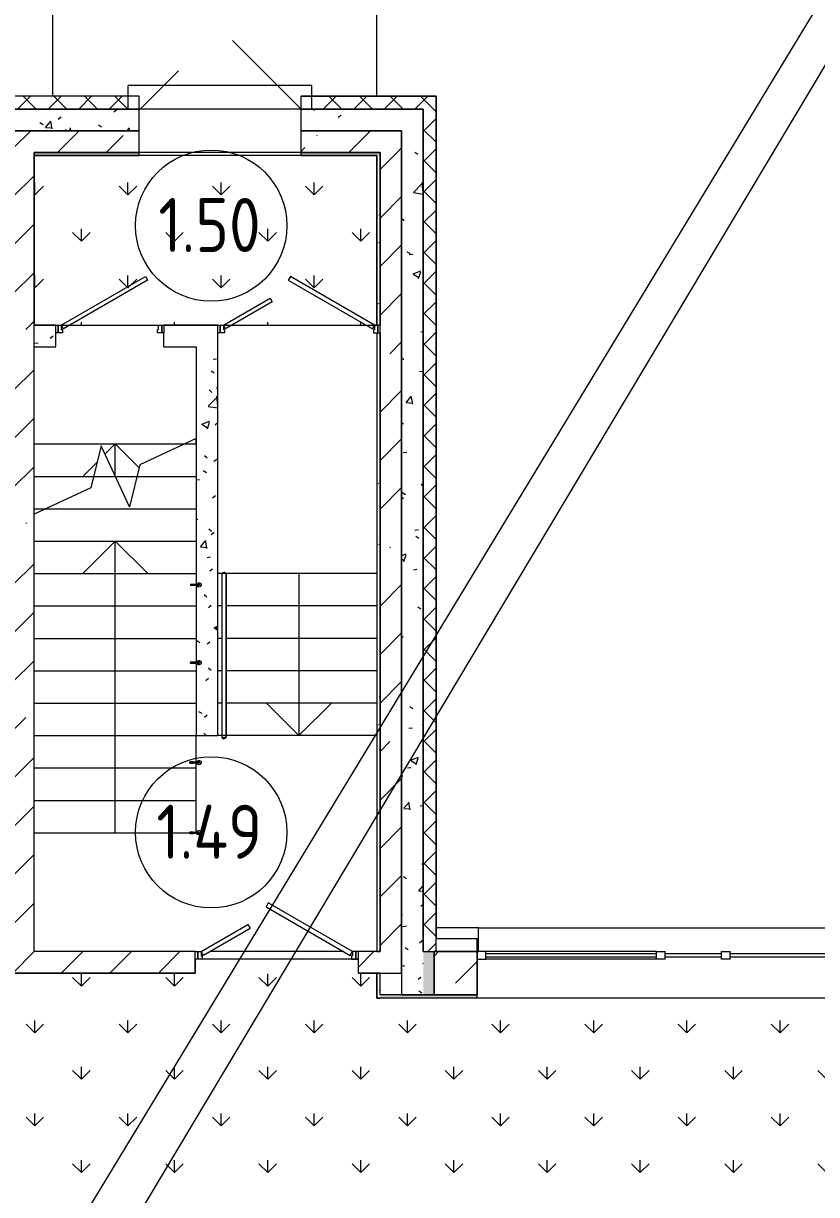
# Model space of a CAD drawing. Header units: millimetres. Extents: x -500089 to 1469082, y -290736 to 166440.
# Drawn here: x 1204454 to 1211794, y -14520 to -3677 of the extents above; entities that cross this region are included whole.
import ezdxf

# ---------------------------------------------------------------- set-up
doc = ezdxf.new("R2010")
doc.units = ezdxf.units.MM
for name, color, linetype, lineweight in [('Витраж', 7, 'Continuous', 0), ('Двери', 7, 'Continuous', 0), ('Лестницы', 7, 'Continuous', 0), ('Линии', 7, 'Continuous', 0), ('Марки помещений', 7, 'Continuous', 0), ('Несущие колонны', 7, 'Continuous', 0), ('Ограждение', 7, 'Continuous', 0), ('Панели витража', 7, 'Continuous', 0), ('Перекрытие', 7, 'Continuous', 0), ('Стены внутренние', 7, 'Continuous', 0), ('Стены несущие', 7, 'Continuous', 0), ('Стены отделка', 7, 'Continuous', 0), ('Стены штриховка', 7, 'Continuous', 0), ('Стрелки вверх', 7, 'Continuous', 0), ('экспертиза ДУ пояснения', 6, 'Continuous', 0), ('экспертиза условные обозначения', 1, 'Continuous', 0)]:
    doc.layers.add(name, color=color, linetype=linetype, lineweight=lineweight)
doc.styles.add('GOST Common_1', font='', dxfattribs={"width": 0.9, "height": 700})
doc.styles.get('GOST Common_1').set_extended_font_data('GOST Common')
pattern_1 = [(50, (0, 0), (728.7365, -63.7558), [76.2, -838.2]), (355, (0, 0), (-140.9716, 764.2276), [60.96, -670.56]), (100.451, (60.7, -5.3), (587.77, 700.4668), [64.76, -712.36]), (46.184, (0, 203.2), (1084.316, -168.171), [114.3, -1257.3]), (96.636, (90.4, 189.2), (949.61, 989.71), [97.14, -1068.54]), (351.184, (0, 203.2), (949.6206, 989.701), [91.44, -1005.84]), (21, (101.6, 152.4), (606.4579, -409.0606), [76.2, -838.2]), (326, (101.6, 152.4), (247.2083, 736.753), [60.96, -670.56]), (71.451, (152.14, 118.3), (853.6683, 327.6855), [64.76, -712.36]), (37.5, (0, 0), (12.3547, 338.2201), [33.528, -628.904, 33.528, -647.192, -673.1]), (37.5, (0, 0), (12.3547, 338.2201), [-1343.152, 33.528, -639.572]), (7.5, (0, 0), (267.2789, 400.7221), [33.528, -354.584, 33.528, -613.664, -256.54]), (7.5, (0, 0), (267.2789, 400.7221), [-1035.304, 33.528, -223.012]), (327.5, (-226.57, 0), (542.36333, -22.91534), [33.528, -220.472, 33.528, -758.952, -1051.56]), (327.5, (-226.57, 0), (542.36333, -22.91534), [-1046.48, 33.528, -1018.032]), (317.5, (-328.17, 0), (592.517, 101.7071), [33.528, -296.672, 33.528, -492.76, -746.76]), (317.5, (-328.17, 0), (592.517, 101.7071), [-856.488, 33.528, -713.232])]
pattern_2 = [(45, (0, 0), (-449.0128, 449.0128), []), (45, (449, 0), (-449.0128, 449.0128), [793.75, -158.75, 6.706, -152.044])]
pattern_3 = [(0, (0, 0), (406.4, 101.6), [6.706, -298.094, 6.706, -298.094, -1625.6]), (0, (0, 0), (406.4, 101.6), [-609.6, 6.706, -602.894, 6.706, -298.094, -711.2]), (0, (0, 0), (406.4, 101.6), [-1524, 6.706, -196.494, 6.706, -501.294]), (120, (152.4, 50.8), (-291.18818, 301.152724), [6.706, -298.094, 6.706, -298.094, -1625.6]), (120, (152.4, 50.8), (-291.18818, 301.152724), [-609.6, 6.706, -602.894, 6.706, -298.094, -711.2]), (120, (152.4, 50.8), (-291.18818, 301.152724), [-1524, 6.706, -196.494, 6.706, -501.294]), (240, (203.2, 254), (-115.21182, -402.752724), [6.706, -298.094, 6.706, -298.094, -1625.6]), (240, (203.2, 254), (-115.21182, -402.752724), [-609.6, 6.706, -602.894, 6.706, -298.094, -711.2]), (240, (203.2, 254), (-115.21182, -402.752724), [-1524, 6.706, -196.494, 6.706, -501.294])]
pattern_4 = [(45, (0, 0), (-141.42136, 141.42136), []), (135, (0, 0), (-141.42136, -141.42136), [])]
pattern_5 = [(90, (-249381.06, -328983.7), (-431.05229, 431.05229), [114.3, -747.80459]), (45, (-249381.06, -328983.7), (-431.0523, 431.0523), [114.3, -495.3]), (135, (-249381.06, -328983.7), (-431.0523, -431.0523), [114.3, -495.3])]

# ---------------------------------------------------------------- blocks, each defined once
blk = doc.blocks.new('ASVP_ДверьДеревянная_2 полотна - Межкомнатная 1400х2000h_полотна_ Г Л-2541348-З Этаж 01')
at = {"layer": 'Двери', "lineweight": 18}
for p, q in [((-79, 550), (-99, 515)), ((700, 100), (-79, 550)), ((-99, 515), (680, 65)), ((-700, 100), (-267, 350)), ((-267, 350), (-247, 315)), ((-247, 315), (-680, 65)), ((-755, 100), (-730, 100)), ((-755, 30), (-755, 100)), ((-730, 30), (-755, 30)), ((-730, 100), (-700, 100)), ((-730, 30), (-730, 100)), ((-730, 100), (-730, 30)), ((-690, 30), (-730, 30)), ((-680, 65), (-700, 100)), ((-700, 100), (-700, 60)), ((-700, 60), (-690, 60)), ((-690, 60), (-690, 30)), ((680, 65), (700, 100)), ((700, 60), (690, 60)), ((690, 60), (690, 30)), ((690, 30), (730, 30)), ((730, 100), (700, 100)), ((700, 100), (700, 60)), ((730, 30), (730, 100)), ((755, 100), (730, 100)), ((730, 100), (730, 30)), ((730, 30), (755, 30)), ((755, 30), (755, 100))]:
    blk.add_line(p, q, dxfattribs=at)
blk = doc.blocks.new('ASVP_ДверьДеревянная_1 полотно - Санузел 900х2000h_полотно_ Г Пр-2541250-З Этаж 01')
at = {"layer": 'Двери', "lineweight": 18}
for p, q in [((-450, 100), (329, 550)), ((329, 550), (349, 515)), ((349, 515), (-430, 65)), ((-500, 100), (-480, 100)), ((-500, 30), (-500, 100)), ((-480, 30), (-500, 30)), ((-480, 100), (-450, 100)), ((-480, 30), (-480, 100)), ((-480, 100), (-480, 30)), ((-440, 30), (-480, 30)), ((-430, 65), (-450, 100)), ((-450, 100), (-450, 60)), ((-450, 60), (-440, 60)), ((-440, 60), (-440, 30)), ((440, 60), (450, 60)), ((440, 30), (440, 60)), ((480, 30), (440, 30)), ((450, 100), (480, 100)), ((450, 60), (450, 100)), ((480, 100), (480, 30)), ((480, 100), (500, 100)), ((480, 30), (480, 100)), ((500, 30), (480, 30)), ((500, 100), (500, 30))]:
    blk.add_line(p, q, dxfattribs=at)
blk = doc.blocks.new('ASVP_ДверьДеревянная_2 полотна - Межкомнатная 1400х2000h_полотна_ Г Л-2541437-З Этаж 01')
at = {"layer": 'Двери', "lineweight": 18}
for p, q in [((-79, 550), (-99, 515)), ((700, 100), (-79, 550)), ((-99, 515), (680, 65)), ((-700, 100), (-267, 350)), ((-267, 350), (-247, 315)), ((-247, 315), (-680, 65)), ((-750, 100), (-730, 100)), ((-750, 30), (-750, 100)), ((-730, 30), (-750, 30)), ((-730, 100), (-700, 100)), ((-730, 30), (-730, 100)), ((-730, 100), (-730, 30)), ((-690, 30), (-730, 30)), ((-680, 65), (-700, 100)), ((-700, 100), (-700, 60)), ((-700, 60), (-690, 60)), ((-690, 60), (-690, 30)), ((680, 65), (700, 100)), ((700, 60), (690, 60)), ((690, 60), (690, 30)), ((690, 30), (730, 30)), ((730, 100), (700, 100)), ((700, 100), (700, 60)), ((730, 30), (730, 100)), ((750, 100), (730, 100)), ((730, 100), (730, 30)), ((730, 30), (750, 30)), ((750, 30), (750, 100))]:
    blk.add_line(p, q, dxfattribs=at)
blk = doc.blocks.new('ADSK_КолоннаЖБ_Прямоугольная - 400x400 мм-V187-З Этаж 01')
at = {"layer": 'Несущие колонны'}
h = blk.add_hatch(dxfattribs=at)
h.set_pattern_fill('FP_195', color=256, style=0, pattern_type=2)
h.set_pattern_definition([(45, (-81000, -57800), (-449.013, 449.013), []), (45, (-80551, -57800), (-449.013, 449.013), [793.75, -158.75, 6.706, -152.044])])
h.paths.add_polyline_path([(-200, -200), (200, -200), (200, 200), (-200, 200), (-200, 4)], flags=0)
at = {"layer": 'Несущие колонны', "lineweight": 18}
for p, q in [((-200, -200), (-200, 200)), ((-200, 200), (200, 200)), ((200, 200), (-200, 200)), ((-200, 200), (-200, -200)), ((200, 200), (200, -200)), ((200, -200), (200, 200)), ((200, -200), (-200, -200)), ((-200, -200), (200, -200))]:
    blk.add_line(p, q, dxfattribs=at)
blk = doc.blocks.new('Ограждение - D40 доп поручень 700-2757318-З Этаж 01')
at = {"layer": 'Ограждение'}
for p, q in [((-27, 7), (-80, 7)), ((-80, 7), (-80, 6)), ((-80, -7), (-80, 7)), ((-80, -6), (-80, -7)), ((-80, -7), (-27, -7))]:
    blk.add_line(p, q, dxfattribs=at)
at = {"layer": 'Ограждение', "flags": 128}
for points in [[(0, 7), (0, 7), (0, 7), (0, 7), (0, 7), (-1, 7), (-1, 7), (-1, 7), (-1, 7), (-2, 7), (-2, 7), (-3, 7), (-3, 7), (-4, 7), (-4, 7), (-5, 7), (-5, 7), (-6, 7), (-7, 7), (-7, 7), (-8, 7), (-9, 7), (-10, 7), (-11, 7), (-11, 7), (-12, 7), (-13, 7), (-14, 7), (-15, 7), (-16, 7), (-17, 7), (-18, 7), (-19, 7), (-20, 7), (-21, 7), (-22, 7), (-23, 7), (-24, 7), (-25, 7), (-26, 7), (-27, 7)], [(-27, -7), (-26, -7), (-25, -7), (-23, -7), (-22, -7), (-21, -7), (-20, -7), (-19, -7), (-18, -7), (-17, -7), (-16, -7), (-15, -7), (-14, -7), (-13, -7), (-13, -7), (-12, -7), (-11, -7), (-10, -7), (-9, -7), (-8, -7), (-8, -7), (-7, -7), (-6, -7), (-5, -7), (-5, -7), (-4, -7), (-4, -7), (-3, -7), (-3, -7), (-2, -7), (-2, -7), (-1, -7), (-1, -7), (-1, -7), (-1, -7), (0, -7), (0, -7), (0, -7), (0, -7), (0, -7)]]:
    blk.add_lwpolyline(points, dxfattribs=at)
at = {"layer": 'Ограждение', "lineweight": 18}
for start, end in [(360, 165.777), (201.2132, 360)]:
    blk.add_arc((0, 0), 20, start, end, dxfattribs=at)
at = {"layer": 'Ограждение'}
for start, end in [(90, 135), (270, 90)]:
    blk.add_arc((0, 0), 6.67, start, end, dxfattribs=at)
blk = doc.blocks.new('Ограждение - D40 доп поручень 700-2757320-З Этаж 01')
at = {"layer": 'Ограждение'}
for p, q in [((-27, 7), (-80, 7)), ((-80, 7), (-80, 6)), ((-80, -7), (-80, 7)), ((-80, -6), (-80, -7)), ((-80, -7), (-27, -7))]:
    blk.add_line(p, q, dxfattribs=at)
at = {"layer": 'Ограждение', "flags": 128}
for points in [[(0, 7), (0, 7), (0, 7), (0, 7), (0, 7), (-1, 7), (-1, 7), (-1, 7), (-1, 7), (-2, 7), (-2, 7), (-3, 7), (-3, 7), (-4, 7), (-4, 7), (-5, 7), (-5, 7), (-6, 7), (-7, 7), (-7, 7), (-8, 7), (-9, 7), (-10, 7), (-11, 7), (-11, 7), (-12, 7), (-13, 7), (-14, 7), (-15, 7), (-16, 7), (-17, 7), (-18, 7), (-19, 7), (-20, 7), (-21, 7), (-22, 7), (-23, 7), (-24, 7), (-25, 7), (-26, 7), (-27, 7)], [(-27, -7), (-26, -7), (-25, -7), (-23, -7), (-22, -7), (-21, -7), (-20, -7), (-19, -7), (-18, -7), (-17, -7), (-16, -7), (-15, -7), (-14, -7), (-13, -7), (-13, -7), (-12, -7), (-11, -7), (-10, -7), (-9, -7), (-8, -7), (-8, -7), (-7, -7), (-6, -7), (-5, -7), (-5, -7), (-4, -7), (-4, -7), (-3, -7), (-3, -7), (-2, -7), (-2, -7), (-1, -7), (-1, -7), (-1, -7), (-1, -7), (0, -7), (0, -7), (0, -7), (0, -7), (0, -7)]]:
    blk.add_lwpolyline(points, dxfattribs=at)
at = {"layer": 'Ограждение', "lineweight": 18}
for start, end in [(360, 165.777), (201.2132, 360)]:
    blk.add_arc((0, 0), 20, start, end, dxfattribs=at)
at = {"layer": 'Ограждение'}
for start, end in [(90, 135), (270, 90)]:
    blk.add_arc((0, 0), 6.67, start, end, dxfattribs=at)
blk = doc.blocks.new('Ограждение - Ограждение-2631950-З Этаж 01')
at = {"extrusion": (0, 0, -1), "zscale": -1, "rotation": 180}
for name, p in [('Ограждение - D40 доп поручень 700-2757320-З Этаж 01', (-38425, 14095)), ('Ограждение - D40 доп поручень 700-2757318-З Этаж 01', (-38425, 13375))]:
    blk.add_blockref(name, p, dxfattribs=at)
blk = doc.blocks.new('Тип верхнего поручня - Верхний поручень_Внутренний_-2632459-З Этаж 01')
at = {"layer": 'Ограждение'}
for p, q in [((38635, 14200), (38635, 12700)), ((38675, 12700), (38675, 14200))]:
    blk.add_line(p, q, dxfattribs=at)
blk = doc.blocks.new('Тип верхнего поручня - D40-138916-З Этаж 01')
at = {"layer": 'Ограждение', "flags": 128}
for points in [[(94435, 64791), (94435, 64793), (94435, 64795), (94436, 64796), (94436, 64798), (94437, 64799), (94437, 64801), (94438, 64802), (94439, 64803), (94440, 64804), (94440, 64805), (94441, 64806), (94442, 64806), (94443, 64807), (94443, 64807), (94444, 64808), (94445, 64808), (94445, 64809), (94446, 64809), (94446, 64809), (94447, 64809), (94448, 64810), (94448, 64810), (94449, 64810), (94449, 64810), (94449, 64810), (94450, 64810), (94450, 64811), (94451, 64811), (94451, 64811), (94452, 64811), (94452, 64811), (94452, 64811), (94453, 64811), (94453, 64811), (94453, 64811), (94454, 64811), (94454, 64811), (94455, 64811), (94455, 64811), (94455, 64811)], [(94475, 64791), (94475, 64793), (94475, 64795), (94474, 64796), (94474, 64798), (94473, 64799), (94473, 64801), (94472, 64802), (94471, 64803), (94470, 64804), (94470, 64805), (94469, 64806), (94468, 64806), (94467, 64807), (94467, 64807), (94466, 64808), (94465, 64808), (94465, 64809), (94464, 64809), (94464, 64809), (94463, 64809), (94462, 64810), (94462, 64810), (94461, 64810), (94461, 64810), (94461, 64810), (94460, 64810), (94460, 64811), (94459, 64811), (94459, 64811), (94458, 64811), (94458, 64811), (94458, 64811), (94457, 64811), (94457, 64811), (94457, 64811), (94456, 64811), (94456, 64811), (94455, 64811), (94455, 64811), (94455, 64811)]]:
    blk.add_lwpolyline(points, dxfattribs=at)
blk = doc.blocks.new('Тип верхнего поручня - D40-V223-З Этаж 01')
at = {"layer": 'Ограждение', "flags": 128}
for points in [[(94435, 63291), (94435, 63289), (94435, 63288), (94436, 63286), (94436, 63284), (94437, 63283), (94437, 63281), (94438, 63280), (94439, 63279), (94440, 63278), (94440, 63277), (94441, 63277), (94442, 63276), (94443, 63275), (94443, 63275), (94444, 63274), (94445, 63274), (94445, 63274), (94446, 63273), (94446, 63273), (94447, 63273), (94448, 63272), (94448, 63272), (94449, 63272), (94449, 63272), (94449, 63272), (94450, 63272), (94450, 63272), (94451, 63272), (94451, 63271), (94452, 63271), (94452, 63271), (94452, 63271), (94453, 63271), (94453, 63271), (94453, 63271), (94454, 63271), (94454, 63271), (94455, 63271), (94455, 63271), (94455, 63271)], [(94475, 63291), (94475, 63289), (94475, 63288), (94474, 63286), (94474, 63284), (94473, 63283), (94473, 63281), (94472, 63280), (94471, 63279), (94470, 63278), (94470, 63277), (94469, 63277), (94468, 63276), (94467, 63275), (94467, 63275), (94466, 63274), (94465, 63274), (94465, 63274), (94464, 63273), (94464, 63273), (94463, 63273), (94462, 63272), (94462, 63272), (94461, 63272), (94461, 63272), (94461, 63272), (94460, 63272), (94460, 63272), (94459, 63272), (94459, 63271), (94458, 63271), (94458, 63271), (94458, 63271), (94457, 63271), (94457, 63271), (94457, 63271), (94456, 63271), (94456, 63271), (94455, 63271), (94455, 63271), (94455, 63271)]]:
    blk.add_lwpolyline(points, dxfattribs=at)
at = {"layer": 'Ограждение'}
for start_param, end_param in [(1.570796, 4.712389), (4.712389, 7.853982)]:
    blk.add_ellipse((94455, 63291), major_axis=(20, 0), ratio=0.447214, start_param=start_param, end_param=end_param, dxfattribs=at)
blk = doc.blocks.new('Тип верхнего поручня - Верхний поручень_Внутренний_-V224-З Этаж 01')
at = {"layer": 'Ограждение'}
for p, q in [((38675, 14200), (38635, 14200)), ((38635, 14200), (38635, 12700)), ((38675, 14200), (38675, 12700)), ((38675, 12700), (38635, 12700))]:
    blk.add_line(p, q, dxfattribs=at)
blk = doc.blocks.new('Тип верхнего поручня - Верхний поручень_Внутренний_-V228-З Этаж 01')
at = {"layer": 'Ограждение'}
for p, q in [((38675, 14200), (38635, 14200)), ((38635, 14200), (38635, 12700)), ((38675, 14200), (38675, 12700)), ((38675, 12700), (38635, 12700))]:
    blk.add_line(p, q, dxfattribs=at)
blk = doc.blocks.new('Ограждение - D40 доп поручень 700-V257-З Этаж 01')
at = {"layer": 'Ограждение'}
for p, q in [((-27, 7), (-80, 7)), ((-80, 7), (-80, 6)), ((-80, -7), (-80, 7)), ((-19, 7), (-53, 7)), ((-80, -6), (-80, -7)), ((-80, -7), (-27, -7)), ((-53, -7), (-20, -7))]:
    blk.add_line(p, q, dxfattribs=at)
at = {"layer": 'Ограждение', "flags": 128}
for points in [[(-87, 0), (-87, 0), (-87, 1), (-87, 1), (-87, 1), (-87, 1), (-86, 2), (-86, 2), (-86, 2), (-86, 2), (-86, 3), (-86, 3), (-86, 3), (-86, 3), (-86, 4), (-86, 4), (-85, 4), (-85, 4), (-85, 4), (-85, 5), (-85, 5), (-84, 5), (-84, 5), (-84, 5), (-84, 5), (-84, 6), (-83, 6), (-83, 6), (-83, 6), (-83, 6), (-82, 6), (-82, 6), (-82, 6), (-82, 6), (-81, 7), (-81, 7), (-81, 7), (-81, 7)], [(-86, -3), (-86, -3), (-86, -3), (-86, -2), (-86, -2), (-86, -2), (-86, -2), (-87, -1), (-87, -1), (-87, -1), (-87, -1), (-87, 0), (-87, 0), (-87, 0)], [(-76, 7), (-76, 7), (-75, 7), (-75, 7), (-74, 7), (-73, 7), (-73, 7), (-72, 7), (-71, 7), (-70, 7), (-69, 7), (-69, 7), (-68, 7), (-67, 7), (-66, 7), (-65, 7), (-64, 7), (-63, 7), (-62, 7), (-61, 7), (-60, 7), (-59, 7), (-58, 7), (-57, 7), (-56, 7), (-55, 7), (-54, 7), (-53, 7)], [(0, 7), (0, 7), (0, 7), (0, 7), (0, 7), (-1, 7), (-1, 7), (-1, 7), (-1, 7), (-2, 7), (-2, 7), (-3, 7), (-3, 7), (-4, 7), (-4, 7), (-5, 7), (-5, 7), (-6, 7), (-7, 7), (-7, 7), (-8, 7), (-9, 7), (-10, 7), (-11, 7), (-11, 7), (-12, 7), (-13, 7), (-14, 7), (-15, 7), (-16, 7), (-17, 7), (-18, 7), (-19, 7), (-20, 7), (-21, 7), (-22, 7), (-23, 7), (-24, 7), (-25, 7), (-26, 7), (-27, 7)], [(-80, -7), (-80, -7), (-81, -7), (-81, -7), (-81, -7), (-81, -7), (-82, -6), (-82, -6), (-82, -6), (-82, -6), (-83, -6), (-83, -6), (-83, -6), (-83, -6)], [(-53, -7), (-54, -7), (-55, -7), (-57, -7), (-58, -7), (-59, -7), (-60, -7), (-61, -7), (-62, -7), (-63, -7), (-64, -7), (-65, -7), (-66, -7), (-67, -7), (-67, -7), (-68, -7), (-69, -7), (-70, -7), (-71, -7), (-72, -7), (-72, -7), (-73, -7), (-74, -7), (-75, -7), (-75, -7), (-76, -7), (-76, -7), (-77, -7), (-77, -7), (-78, -7), (-78, -7), (-79, -7), (-79, -7), (-79, -7), (-79, -7), (-80, -7), (-80, -7), (-80, -7), (-80, -7), (-80, -7)], [(-27, -7), (-26, -7), (-25, -7), (-23, -7), (-22, -7), (-21, -7), (-20, -7), (-19, -7), (-18, -7), (-17, -7), (-16, -7), (-15, -7), (-14, -7), (-13, -7), (-13, -7), (-12, -7), (-11, -7), (-10, -7), (-9, -7), (-8, -7), (-8, -7), (-7, -7), (-6, -7), (-5, -7), (-5, -7), (-4, -7), (-4, -7), (-3, -7), (-3, -7), (-2, -7), (-2, -7), (-1, -7), (-1, -7), (-1, -7), (-1, -7), (0, -7), (0, -7), (0, -7), (0, -7), (0, -7)]]:
    blk.add_lwpolyline(points, dxfattribs=at)
at = {"layer": 'Ограждение'}
for centre, radius, start, end in [((-80, 0), 6.67, 75, 180), ((0, 0), 20, 360, 165), ((0, 0), 6.67, 90, 135), ((0, 0), 6.67, 270, 90), ((-80, 0), 6.67, 180, 285), ((0, 0), 20, 199.6343, 360)]:
    blk.add_arc(centre, radius, start, end, dxfattribs=at)
blk.add_open_spline([(-19, 7), (-19, 7), (-19, 6), (-19, 6), (-19, 6), (-19, 6)], degree=3, knots=[0.5555556, 0.5555556, 0.5555556, 0.5555556, 0.5833333, 0.6527778, 0.6666667, 0.6666667, 0.6666667, 0.6666667], dxfattribs=at)
blk = doc.blocks.new('Ограждение - Ограждение-2632706-З Этаж 01')
at = {"extrusion": (0, 0, -1), "zscale": -1, "rotation": 180}
for p in [(-38425, 12450), (-38425, 11800)]:
    blk.add_blockref('Ограждение - D40 доп поручень 700-V257-З Этаж 01', p, dxfattribs=at)
blk = doc.blocks.new('Системная панель - ASVP_Cтеклопакет Двухкамерный_36 мм-2677874-З Этаж 01')
at = {"layer": 'Панели витража', "lineweight": 18}
for p, q in [((-790, 18), (790, 18)), ((-790, -18), (-790, 18)), ((790, -18), (790, 18)), ((790, -18), (-790, -18))]:
    blk.add_line(p, q, dxfattribs=at)
blk = doc.blocks.new('Прямоугольный импост - 80х70 мм Белый-2682885-З Этаж 01')
at = {"layer": 'Витраж'}
for p, q in [((98460, 61300), (96880, 61300)), ((98460, 61230), (96880, 61230))]:
    blk.add_line(p, q, dxfattribs=at)
blk = doc.blocks.new('Системная панель - ASVP_Cтеклопакет Двухкамерный_36 мм-2678646-З Этаж 01')
at = {"layer": 'Панели витража', "lineweight": 18}
for p, q in [((-560, 18), (560, 18)), ((-560, -18), (-560, 18)), ((560, -18), (560, 18)), ((560, -18), (-560, -18))]:
    blk.add_line(p, q, dxfattribs=at)
blk = doc.blocks.new('Прямоугольный импост - 80х70 мм Белый-2682831-З Этаж 01')
at = {"layer": 'Витраж', "lineweight": 18}
for p, q in [((40, 35), (-40, 35)), ((-40, 35), (-40, -35)), ((40, 35), (40, -35)), ((-40, -35), (40, -35))]:
    blk.add_line(p, q, dxfattribs=at)
blk = doc.blocks.new('Системная панель - ASVP_Cтеклопакет Двухкамерный_36 мм-2672939-З Этаж 01')
at = {"layer": 'Панели витража', "lineweight": 18}
for p, q in [((-260, 18), (260, 18)), ((-260, -18), (-260, 18)), ((260, -18), (260, 18)), ((260, -18), (-260, -18))]:
    blk.add_line(p, q, dxfattribs=at)
blk = doc.blocks.new('Прямоугольный импост - 80х70 мм Белый-V239-З Этаж 01')
at = {"layer": 'Витраж', "lineweight": 18}
for p, q in [((0, 35), (-80, 35)), ((-80, 35), (-80, -35)), ((-80, -35), (0, -35))]:
    blk.add_line(p, q, dxfattribs=at)
blk = doc.blocks.new('АР_СОШ_Верзилово_Сущ_Здание_rvt-2-З Этаж 01')
at = {"layer": 'Стены штриховка', "lineweight": 9}
h = blk.add_hatch(dxfattribs=at)
h.set_pattern_fill('FP_32', color=256, style=0, pattern_type=2)
h.set_pattern_definition(pattern_4)
h.paths.add_polyline_path([(95900, 69100), (96420, 69100), (96420, 69220), (95270, 69220), (95270, 69100), (95870, 69100)], flags=0)
h.paths.add_polyline_path([(56000, 69100), (57200, 69100), (57200, 69220), (55480, 69220), (55480, 69100), (55608, 69100)], flags=0)
h.paths.add_polyline_path([(65400, 69100), (66600, 69100), (66600, 69220), (65400, 69220)], flags=0)
h.paths.add_polyline_path([(64400, 69100), (64400, 69220), (62800, 69220), (62800, 69100), (63200, 69100)], flags=0)
h.paths.add_polyline_path([(92700, 69100), (93570, 69100), (93570, 69220), (92105, 69220), (92105, 69100)], flags=0)
h.paths.add_polyline_path([(68800, 69100), (69200, 69100), (69200, 69220), (67600, 69220), (67600, 69100)], flags=0)
h.paths.add_polyline_path([(71400, 69100), (72600, 69100), (72600, 69220), (71400, 69220)], flags=0)
h.paths.add_polyline_path([(90905, 69100), (90905, 69220), (87895, 69220), (87895, 69100), (90533, 69100)], flags=0)
h.paths.add_polyline_path([(81010, 69100), (81200, 69100), (81200, 69220), (81010, 69220), (81010, 69157)], flags=0)
h.paths.add_polyline_path([(86085, 69100), (86695, 69100), (86695, 69220), (82400, 69220), (82400, 69100), (84973, 69100)], flags=0)
h = blk.add_hatch(dxfattribs=at)
h.set_pattern_fill('FP_31', color=256, style=0, pattern_type=2)
h.set_pattern_definition(pattern_1)
h.paths.add_polyline_path([(92700, 68900), (92700, 69100), (92105, 69100), (92105, 68900), (92500, 68900)], flags=0)
h.paths.add_polyline_path([(83000, 68900), (86695, 68900), (86695, 69100), (82800, 69100), (82800, 68900)], flags=0)
h.paths.add_polyline_path([(89600, 68900), (90905, 68900), (90905, 69100), (87895, 69100), (87895, 68900), (89421, 68900)], flags=0)
h = blk.add_hatch(dxfattribs=at)
h.set_pattern_fill('FP_31', color=256, style=0, pattern_type=2)
h.set_pattern_definition(pattern_1)
h.paths.add_polyline_path([(93570, 68900), (93670, 68900), (93670, 69100), (92700, 69100), (92700, 68900)], flags=0)
h.paths.add_polyline_path([(95170, 68900), (96300, 68900), (96300, 69100), (95170, 69100)], flags=0)
h = blk.add_hatch(dxfattribs=at)
h.set_pattern_fill('FP_32', color=256, style=0, pattern_type=2)
h.set_pattern_definition(pattern_4)
h.paths.add_polyline_path([(96420, 61300), (96420, 69100), (96300, 69100), (96300, 61300), (96400, 61300)], flags=0)
h = blk.add_hatch(dxfattribs=at)
h.set_pattern_fill('FP_1', color=256, style=0, pattern_type=2)
h.set_pattern_definition(pattern_2)
h.paths.add_polyline_path([(90905, 68700), (90905, 68900), (87895, 68900), (87895, 68700), (90533, 68700)], flags=0)
h.paths.add_polyline_path([(84973, 68700), (86695, 68700), (86695, 68900), (83000, 68900), (83000, 68700)], flags=0)
h.paths.add_polyline_path([(95270, 68700), (96100, 68700), (96100, 68900), (95170, 68900), (95170, 68700)], flags=0)
h.paths.add_polyline_path([(92500, 68700), (93670, 68700), (93670, 68900), (92105, 68900), (92105, 68700), (92470, 68700)], flags=0)
h = blk.add_hatch(dxfattribs=at)
h.set_pattern_fill('FP_31', color=256, style=0, pattern_type=2)
h.set_pattern_definition(pattern_1)
h.paths.add_polyline_path([(96100, 60900), (96300, 60900), (96300, 68900), (96100, 68900), (96100, 61164)], flags=0)
h = blk.add_hatch(dxfattribs=at)
h.set_pattern_fill('FP_33', color=256, style=0, pattern_type=2)
h.set_pattern_definition(pattern_3)
h.paths.add_polyline_path([(85830, 68670), (86695, 68670), (86695, 68700), (85330, 68700), (85330, 68670)], flags=0)
h.paths.add_polyline_path([(57200, 68670), (57200, 68700), (56000, 68700), (56000, 68670), (56030, 68670)], flags=0)
h.paths.add_polyline_path([(95170, 68670), (95900, 68670), (95900, 68700), (95170, 68700)], flags=0)
h.paths.add_polyline_path([(65520, 68670), (66600, 68670), (66600, 68700), (65520, 68700)], flags=0)
h.paths.add_polyline_path([(92470, 68670), (92500, 68670), (92500, 68700), (92105, 68700), (92105, 68670)], flags=0)
h.paths.add_polyline_path([(93670, 68670), (93670, 68700), (92700, 68700), (92700, 68670)], flags=0)
h.paths.add_polyline_path([(64400, 68670), (64400, 68700), (62800, 68700), (62800, 68670), (63200, 68670)], flags=0)
h.paths.add_polyline_path([(90830, 68670), (90905, 68670), (90905, 68700), (89600, 68700), (89600, 68670), (90533, 68670)], flags=0)
h.paths.add_polyline_path([(67600, 68670), (69200, 68670), (69200, 68700), (67600, 68700)], flags=0)
h.paths.add_polyline_path([(71400, 68670), (72400, 68670), (72400, 68700), (71400, 68700)], flags=0)
h.paths.add_polyline_path([(89400, 68670), (89400, 68700), (88700, 68700), (88700, 68670), (88821, 68670)], flags=0)
h.paths.add_polyline_path([(88550, 68670), (88580, 68670), (88580, 68700), (87895, 68700), (87895, 68670)], flags=0)
h.paths.add_polyline_path([(75200, 68670), (75200, 68700), (74800, 68700), (74800, 68670)], flags=0)
h.paths.add_polyline_path([(80800, 68670), (81200, 68670), (81200, 68700), (80800, 68700)], flags=0)
h.paths.add_polyline_path([(82400, 68670), (82800, 68670), (82800, 68700), (82400, 68700)], flags=0)
h.paths.add_polyline_path([(85180, 68670), (85210, 68670), (85210, 68700), (83000, 68700), (83000, 68670), (84973, 68670)], flags=0)
h = blk.add_hatch(dxfattribs=at)
h.set_pattern_fill('FP_1', color=256, style=0, pattern_type=2)
h.set_pattern_definition(pattern_2)
h.paths.add_polyline_path([(92700, 61300), (92700, 68700), (92500, 68700), (92500, 61300)], flags=0)
h = blk.add_hatch(dxfattribs=at)
h.set_pattern_fill('FP_33', color=256, style=0, pattern_type=2)
h.set_pattern_definition(pattern_3)
h.paths.add_polyline_path([(95870, 60870), (95900, 60870), (95900, 61100), (95870, 61100), (95870, 60900)], flags=0)
h.paths.add_polyline_path([(95900, 61300), (95900, 67030), (95870, 67030), (95870, 61300)], flags=0)
h.paths.add_polyline_path([(95870, 67100), (95900, 67100), (95900, 68670), (95870, 68670)], flags=0)
h = blk.add_hatch(dxfattribs=at)
h.set_pattern_fill('FP_1', color=256, style=0, pattern_type=2)
h.set_pattern_definition(pattern_2)
h.paths.add_polyline_path([(96100, 61300), (96100, 68700), (95900, 68700), (95900, 61300), (96093, 61300)], flags=0)
h = blk.add_hatch(dxfattribs=at)
h.set_pattern_fill('FP_31', color=256, style=0, pattern_type=2)
h.set_pattern_definition(pattern_1)
h.paths.add_polyline_path([(94200, 66900), (94400, 66900), (94400, 67100), (93900, 67100), (93900, 66900)], flags=0)
h.paths.add_polyline_path([(92700, 66900), (92900, 66900), (92900, 67100), (92700, 67100), (92700, 66919)], flags=0)
h = blk.add_hatch(dxfattribs=at)
h.set_pattern_fill('FP_31', color=256, style=0, pattern_type=2)
h.set_pattern_definition(pattern_1)
h.paths.add_polyline_path([(94400, 63300), (94400, 66900), (94200, 66900), (94200, 64701), (94208, 64702), (94211, 64709), (94225, 64715), (94239, 64709), (94245, 64695), (94239, 64681), (94225, 64675), (94210, 64683), (94205, 64691), (94200, 64691), (94200, 63981), (94208, 63982), (94211, 63989), (94225, 63995), (94239, 63989), (94245, 63975), (94239, 63961), (94225, 63955), (94210, 63963), (94205, 63971), (94200, 63971), (94200, 63300)], flags=0)
h.paths.add_polyline_path([(94200, 63973), (94205, 63976), (94200, 63977), (94200, 63975)], flags=0)
h.paths.add_polyline_path([(94200, 64693), (94205, 64696), (94200, 64697), (94200, 64695)], flags=0)
h = blk.add_hatch(dxfattribs=at)
h.set_pattern_fill('FP_32', color=256, style=0, pattern_type=2)
h.set_pattern_definition(pattern_4)
h.paths.add_polyline_path([(101300, 61300), (101300, 61420), (100900, 61420), (100900, 61300)], flags=0)
h.paths.add_polyline_path([(96420, 61300), (96421, 61300), (96420, 61420)], flags=0)
h = blk.add_hatch(dxfattribs=at)
h.set_pattern_fill('FP_1', color=256, style=0, pattern_type=2)
h.set_pattern_definition(pattern_2)
h.paths.add_polyline_path([(93023, 61100), (94190, 61100), (94190, 61300), (92300, 61300), (92300, 61100)], flags=0)
h.paths.add_polyline_path([(84973, 61100), (86165, 61100), (86165, 61300), (82800, 61300), (82800, 61100)], flags=0)
h.paths.add_polyline_path([(87175, 61100), (91290, 61100), (91290, 61300), (87175, 61300), (87175, 61164)], flags=0)
h.paths.add_polyline_path([(96100, 61100), (96100, 61300), (95700, 61300), (95700, 61100), (95900, 61100)], flags=0)
h = blk.add_hatch(dxfattribs=at)
h.set_pattern_fill('FP_31', color=256, style=0, pattern_type=2)
h.set_pattern_definition(pattern_1)
h.paths.add_polyline_path([(129400, 60900), (130900, 60900), (130900, 61300), (129400, 61300)], flags=0)
h.paths.add_polyline_path([(122800, 60900), (123700, 60900), (123700, 61300), (122800, 61300), (122800, 61164)], flags=0)
h.paths.add_polyline_path([(121300, 60900), (121300, 61300), (120800, 61300), (120800, 60900), (121050, 60900)], flags=0)
h.paths.add_polyline_path([(128200, 60900), (128200, 61300), (125300, 61300), (125300, 60900)], flags=0)
h.paths.add_polyline_path([(96400, 60900), (96400, 61300), (96300, 61300), (96300, 60900)], flags=0)
h = blk.add_hatch(dxfattribs=at)
h.set_pattern_fill('FP_33', color=256, style=0, pattern_type=2)
h.set_pattern_definition(pattern_3)
h.paths.add_polyline_path([(100900, 60870), (101300, 60870), (101300, 60900), (100900, 60900)], flags=0)
h.paths.add_polyline_path([(109900, 60870), (110300, 60870), (110300, 60900), (109900, 60900)], flags=0)
h.paths.add_polyline_path([(96800, 60870), (96800, 60900), (95900, 60900), (95900, 60870), (96420, 60870)], flags=0)
h.paths.add_polyline_path([(105800, 60870), (105800, 60900), (105400, 60900), (105400, 60870)], flags=0)
at = {"layer": 'Лестницы'}
for p, q in [((94200, 66050), (93677, 65806)), ((94200, 66000), (94200, 66050)), ((92700, 66000), (94093, 66000)), ((93318, 65983), (93223, 65594)), ((93582, 65417), (93318, 65983)), ((94093, 66000), (94200, 66000)), ((94093, 66000), (94200, 66000)), ((93677, 65806), (93582, 65417)), ((92700, 65700), (93249, 65700)), ((92700, 65700), (93249, 65700)), ((93249, 65700), (93450, 65700)), ((93249, 65700), (93450, 65700)), ((93450, 65700), (93651, 65700)), ((93450, 65700), (93651, 65700)), ((93651, 65700), (94200, 65700)), ((93651, 65700), (94200, 65700)), ((93223, 65594), (92700, 65350)), ((92700, 65400), (92807, 65400)), ((92700, 65400), (92807, 65400)), ((92807, 65400), (94200, 65400)), ((92807, 65400), (94200, 65400)), ((92700, 65100), (94200, 65100)), ((92700, 65100), (94200, 65100)), ((92700, 64800), (94200, 64800)), ((92700, 64800), (94200, 64800)), ((94435, 64800), (94400, 64800)), ((94435, 64800), (94400, 64800)), ((95870, 64800), (94475, 64800)), ((95870, 64800), (94475, 64800)), ((92700, 64500), (94200, 64500)), ((92700, 64500), (94200, 64500)), ((94435, 64500), (94400, 64500)), ((94435, 64500), (94400, 64500)), ((95870, 64500), (94475, 64500)), ((95870, 64500), (94475, 64500)), ((92700, 64200), (94200, 64200)), ((92700, 64200), (94200, 64200)), ((94435, 64200), (94400, 64200)), ((94435, 64200), (94400, 64200)), ((95870, 64200), (94475, 64200)), ((95870, 64200), (94475, 64200)), ((92700, 63900), (94200, 63900)), ((92700, 63900), (94200, 63900)), ((94435, 63900), (94400, 63900)), ((94435, 63900), (94400, 63900)), ((95870, 63900), (94475, 63900)), ((95870, 63900), (94475, 63900)), ((92700, 63600), (94200, 63600)), ((92700, 63600), (94200, 63600)), ((94435, 63600), (94400, 63600)), ((94435, 63600), (94400, 63600)), ((95870, 63600), (94475, 63600)), ((95870, 63600), (94475, 63600)), ((92700, 63300), (94200, 63300)), ((92700, 63300), (94200, 63300)), ((94200, 63057), (94200, 63300)), ((94435, 63300), (94400, 63300)), ((95870, 63300), (94475, 63300)), ((94200, 63000), (94200, 63043)), ((92700, 63000), (94200, 63000)), ((92700, 63000), (94200, 63000)), ((94200, 62700), (94200, 63000)), ((92700, 62700), (94200, 62700)), ((92700, 62700), (94200, 62700)), ((94200, 62407), (94200, 62700)), ((92700, 62400), (94141, 62400)), ((92700, 62400), (94141, 62400))]:
    blk.add_line(p, q, dxfattribs=at)
at = {"layer": 'Перекрытие'}
for p, q in [((92870, 70720), (92870, 69220)), ((95870, 69220), (95870, 70720)), ((95170, 68700), (93670, 68700)), ((93030, 67100), (93850, 67100)), ((94530, 67100), (95770, 67100)), ((95565, 61300), (94325, 61300))]:
    blk.add_line(p, q, dxfattribs=at)
at = {"layer": 'Стены внутренние'}
for p, q in [((96810, 61519), (100890, 61519)), ((100900, 60870), (96800, 60870))]:
    blk.add_line(p, q, dxfattribs=at)
at = {"layer": 'Стены несущие'}
for p, q in [((95270, 69320), (93570, 69320)), ((93570, 69100), (93570, 69320)), ((95270, 69100), (95270, 69320)), ((93670, 69221), (92105, 69221)), ((93670, 69220), (92105, 69220)), ((93670, 69220), (93670, 69221)), ((96420, 69221), (95170, 69221)), ((95170, 69220), (95170, 69221)), ((95170, 69220), (96420, 69220)), ((96420, 69221), (96421, 69221)), ((96420, 69220), (96420, 61420)), ((96421, 61420), (96421, 69221)), ((92700, 69100), (92105, 69100)), ((92105, 69100), (92700, 69100)), ((93670, 69100), (92700, 69100)), ((92700, 69100), (93670, 69100)), ((95270, 69100), (93570, 69100)), ((93670, 68900), (93670, 69100)), ((95170, 68900), (95170, 69100)), ((96300, 69100), (95170, 69100)), ((95170, 69100), (96300, 69100)), ((96300, 68900), (96300, 69100)), ((93670, 68700), (93670, 68900)), ((95170, 68700), (95170, 68900)), ((96100, 68900), (96100, 60900)), ((96100, 68700), (96100, 68900)), ((96300, 61300), (96300, 68900)), ((96300, 68900), (96300, 61300)), ((92700, 68670), (92700, 68700)), ((92700, 68700), (93670, 68700)), ((93670, 68700), (92700, 68700)), ((92700, 68700), (92700, 68670)), ((92700, 67100), (92700, 68670)), ((95170, 68700), (95900, 68700)), ((95900, 68700), (95170, 68700)), ((95900, 68700), (95900, 67100)), ((96100, 61300), (96100, 68700)), ((92900, 67100), (92700, 67100)), ((92900, 66900), (92900, 67030)), ((94400, 67100), (93900, 67100)), ((93900, 66900), (93900, 67030)), ((94400, 66900), (94400, 67030)), ((95900, 67030), (95900, 61300)), ((92700, 61300), (92700, 66900)), ((92700, 66900), (92900, 66900)), ((93900, 66900), (94200, 66900)), ((94200, 66900), (94200, 64701)), ((94400, 63300), (94400, 66900)), ((94200, 64700), (94200, 64693)), ((94200, 64691), (94200, 63981)), ((94200, 63980), (94200, 63973)), ((94200, 63971), (94200, 63300)), ((94200, 63300), (94400, 63300)), ((96810, 61519), (96421, 61519)), ((96421, 61300), (96421, 61519)), ((96810, 61299), (96810, 61519)), ((96420, 61420), (96421, 61420)), ((96421, 61421), (96800, 61421)), ((96421, 61420), (96421, 61421)), ((96421, 61420), (96800, 61420)), ((96800, 61420), (96800, 61421)), ((94190, 61300), (92700, 61300)), ((95870, 61300), (95700, 61300)), ((95900, 61300), (95870, 61300)), ((95870, 61300), (95900, 61300)), ((96100, 61100), (96100, 61300)), ((96300, 61300), (96400, 61300)), ((96810, 61299), (96800, 61299)), ((94190, 61100), (94190, 61230)), ((95700, 61100), (95700, 61230)), ((92300, 61100), (94190, 61100)), ((95700, 61100), (95870, 61100)), ((95870, 61100), (95900, 61100)), ((95900, 61100), (95870, 61100)), ((95900, 61100), (96100, 61100)), ((96100, 60900), (96300, 60900)), ((96300, 60900), (96400, 60900)), ((96400, 60900), (96300, 60900))]:
    blk.add_line(p, q, dxfattribs=at)
at = {"layer": 'Стены отделка', "lineweight": 9}
for p, q in [((93670, 69220), (92105, 69220)), ((93670, 69100), (93670, 69220)), ((96420, 69220), (95170, 69220)), ((95170, 69100), (95170, 69220)), ((96420, 69100), (96420, 69220)), ((96300, 69100), (96300, 68900)), ((96420, 61420), (96420, 69100)), ((92700, 68670), (93670, 68670)), ((93670, 68670), (93670, 68700)), ((95170, 68670), (95170, 68700)), ((95170, 68670), (95870, 68670)), ((95870, 68670), (95870, 67100)), ((95900, 68670), (95900, 68700)), ((95900, 67100), (95900, 68670)), ((95870, 67030), (95870, 61300)), ((95900, 61300), (95900, 67030)), ((96420, 61420), (96800, 61420)), ((96800, 61300), (96800, 61420)), ((96300, 61300), (96400, 61300)), ((95870, 61100), (95870, 60870)), ((95900, 60900), (95900, 61100)), ((95870, 60870), (95900, 60870)), ((96300, 60900), (95900, 60900)), ((96800, 60870), (95900, 60870)), ((96800, 60870), (96800, 60900))]:
    blk.add_line(p, q, dxfattribs=at)
at = {"layer": 'Стены штриховка'}
for p, q in [((92700, 68900), (92105, 68900)), ((92105, 68900), (92700, 68900)), ((93670, 68900), (92700, 68900)), ((92700, 68900), (93670, 68900)), ((96100, 68900), (95170, 68900)), ((95170, 68900), (96100, 68900)), ((92700, 66900), (92700, 67100))]:
    blk.add_line(p, q, dxfattribs=at)
at = {"color": 8, "lineweight": 9, "true_color": 0x7f7f7f}
for name, p in [('ASVP_ДверьДеревянная_1 полотно - Санузел 900х2000h_полотно_ Г Пр-2541250-З Этаж 01', (93400, 67000)), ('ASVP_ДверьДеревянная_2 полотна - Межкомнатная 1400х2000h_полотна_ Г Л-2541437-З Этаж 01', (95150, 67000)), ('Тип верхнего поручня - D40-138916-З Этаж 01', (0, 0)), ('Тип верхнего поручня - Верхний поручень_Внутренний_-2632459-З Этаж 01', (55800, 50600)), ('Тип верхнего поручня - Верхний поручень_Внутренний_-V224-З Этаж 01', (55800, 50600)), ('Тип верхнего поручня - Верхний поручень_Внутренний_-V228-З Этаж 01', (55800, 50600)), ('Ограждение - Ограждение-2631950-З Этаж 01', (55800, 50600)), ('Тип верхнего поручня - D40-V223-З Этаж 01', (0, 0)), ('Ограждение - Ограждение-2632706-З Этаж 01', (55800, 50600)), ('ASVP_ДверьДеревянная_2 полотна - Межкомнатная 1400х2000h_полотна_ Г Л-2541348-З Этаж 01', (94945, 61200)), ('ADSK_КолоннаЖБ_Прямоугольная - 400x400 мм-V187-З Этаж 01', (96600, 61100)), ('Прямоугольный импост - 80х70 мм Белый-2682885-З Этаж 01', (0, 0)), ('Системная панель - ASVP_Cтеклопакет Двухкамерный_36 мм-2677874-З Этаж 01', (97670, 61265)), ('Системная панель - ASVP_Cтеклопакет Двухкамерный_36 мм-2672939-З Этаж 01', (98800, 61265)), ('Системная панель - ASVP_Cтеклопакет Двухкамерный_36 мм-2678646-З Этаж 01', (99700, 61265))]:
    blk.add_blockref(name, p, dxfattribs=at)
at = {"color": 8, "lineweight": 9, "true_color": 0x7f7f7f, "rotation": 180}
blk.add_blockref('Прямоугольный импост - 80х70 мм Белый-V239-З Этаж 01', (96800, 61265), dxfattribs=at)
at = {"color": 8, "lineweight": 9, "true_color": 0x7f7f7f, "extrusion": (0, 0, -1), "rotation": 180}
for p in [(-98500, 61265), (-99100, 61265)]:
    blk.add_blockref('Прямоугольный импост - 80х70 мм Белый-2682831-З Этаж 01', p, dxfattribs=at)
blk = doc.blocks.new('ASVP_Марка_Помещение_ОдноЗначение - Номер-684784-З Этаж 01')
at = {"layer": 'Марки помещений'}
blk.add_circle((0, 0), 3.5, dxfattribs=at)

msp = doc.modelspace()

# ---------------------------------------------------------------- hatches: boundary and pattern name
at = {"layer": 'экспертиза условные обозначения', "lineweight": 0}
h = msp.add_hatch(dxfattribs=at)
h.set_pattern_fill('GRASS', color=4, scale=24)
h.set_pattern_definition(pattern_5)
h.paths.add_polyline_path([(1204553.585, -4900.488), (1204553.585, -6470.488), (1207723.585, -6470.488), (1207723.585, -4900.488)])
h = msp.add_hatch(dxfattribs=at)
h.set_pattern_fill('GRASS', color=3, scale=24)
h.set_pattern_definition(pattern_5)
h.paths.add_polyline_path([(1203062.185, -12470.488), (1203062.185, -15370.488), (1203493.885, -15370.488), (1203493.885, -15103.688), (1204500.285, -15103.688), (1204500.285, -15370.488), (1204553.585, -15370.701), (1204553.585, -15450.488), (1219523.385, -15430.488), (1219523.385, -19045.488), (1219503.385, -19045.488), (1219503.385, -19070.488), (1227733.585, -19070.488), (1227733.585, -12700.488), (1207723.585, -12700.488), (1207723.585, -12470.488), (1207553.585, -12470.488), (1207553.585, -12340.488), (1206043.585, -12340.488), (1206043.585, -12470.488), (1204153.985, -12470.488), (1204153.985, -12340.488), (1203143.985, -12340.488), (1203143.985, -12470.488)])

# ---------------------------------------------------------------- linework, layer by layer
at = {"layer": 'Линии'}
for p, q in [((1207023.985, -4470.488), (1206387.589, -3834.092)), ((1205533.985, -4470.488), (1205887.539, -4116.935))]:
    msp.add_line(p, q, dxfattribs=at)
at = {"layer": 'Стрелки вверх'}
for p, q in [((1205303.558, -7570.503), (1205208.177, -7665.884)), ((1205303.558, -7870.488), (1205303.558, -7570.503)), ((1205303.558, -7570.503), (1205523.852, -7790.797)), ((1205134.507, -7739.554), (1205003.558, -7870.503)), ((1205303.585, -8470.488), (1205003.585, -8770.488)), ((1205303.585, -8770.488), (1205303.585, -8470.488)), ((1205303.585, -8470.488), (1205603.585, -8770.488)), ((1205303.585, -9070.488), (1205303.585, -8770.488)), ((1207003.585, -8770.488), (1207003.585, -9070.488)), ((1205303.585, -9370.488), (1205303.585, -9070.488)), ((1207003.585, -9070.488), (1207003.585, -9370.488)), ((1205303.585, -9670.488), (1205303.585, -9370.488)), ((1207003.585, -9370.488), (1207003.585, -9670.488)), ((1205303.585, -9970.488), (1205303.585, -9670.488)), ((1207003.585, -9670.488), (1207003.585, -9970.488)), ((1205303.585, -10270.488), (1205303.585, -9970.488)), ((1207003.585, -10270.488), (1206703.585, -9970.488)), ((1207003.585, -9970.488), (1207003.585, -10270.488)), ((1207003.585, -10270.488), (1207303.585, -9970.488)), ((1205303.558, -10570.503), (1205303.558, -10270.503)), ((1205303.558, -10870.503), (1205303.558, -10570.503)), ((1205303.558, -11170.503), (1205303.558, -10870.503))]:
    msp.add_line(p, q, dxfattribs=at)
at = {"layer": 'экспертиза ДУ пояснения', "elevation": 0}
for points in [[(1238825.439, 41070.052), (1183808.46, -49698.833)], [(1184682.285, -49596.765), (1238825.439, 41070.052)]]:
    msp.add_lwpolyline(points, dxfattribs=at)
at = {"layer": 'экспертиза условные обозначения', "color": 4, "lineweight": 0}
msp.add_lwpolyline([(1204553.585, -4900.488), (1204553.585, -6470.488), (1207723.585, -6470.488), (1207723.585, -4900.488), (1204553.585, -4900.488)], dxfattribs=at)
at = {"layer": 'экспертиза условные обозначения', "color": 3, "lineweight": 0}
msp.add_lwpolyline([(1227733.585, -12700.488), (1207723.585, -12700.488), (1207723.585, -12470.488), (1207553.585, -12470.488), (1207553.585, -12340.488), (1206043.585, -12340.488), (1206043.585, -12470.488), (1204153.985, -12470.488), (1204153.985, -12340.488), (1203143.985, -12340.488), (1203143.985, -12470.488), (1203062.185, -12470.488)], dxfattribs=at)

# ---------------------------------------------------------------- block references
msp.add_blockref('АР_СОШ_Верзилово_Сущ_Здание_rvt-2-З Этаж 01', (1111853.585, -73570.488))
at = {"layer": 'Марки помещений', "xscale": 199.9999999999999, "yscale": 199.9999999999999, "zscale": 199.9999999999999}
for p in [(1206191.591, -5548.787), (1206191.591, -11166.566)]:
    msp.add_blockref('ASVP_Марка_Помещение_ОдноЗначение - Номер-684784-З Этаж 01', p, dxfattribs=at)

# ---------------------------------------------------------------- texts
at = {"layer": 'Марки помещений', "char_height": 500, "attachment_point": 1, "style": 'GOST Common_1'}
for s, insert, width in [('1.50', (1205701.977, -5293.337), 1212.1515), ('1.49', (1205683.977, -10911.116), 1255.44262)]:
    msp.add_mtext(s, dxfattribs=dict(at, insert=insert, width=width))

doc.saveas('drawing.dxf')
